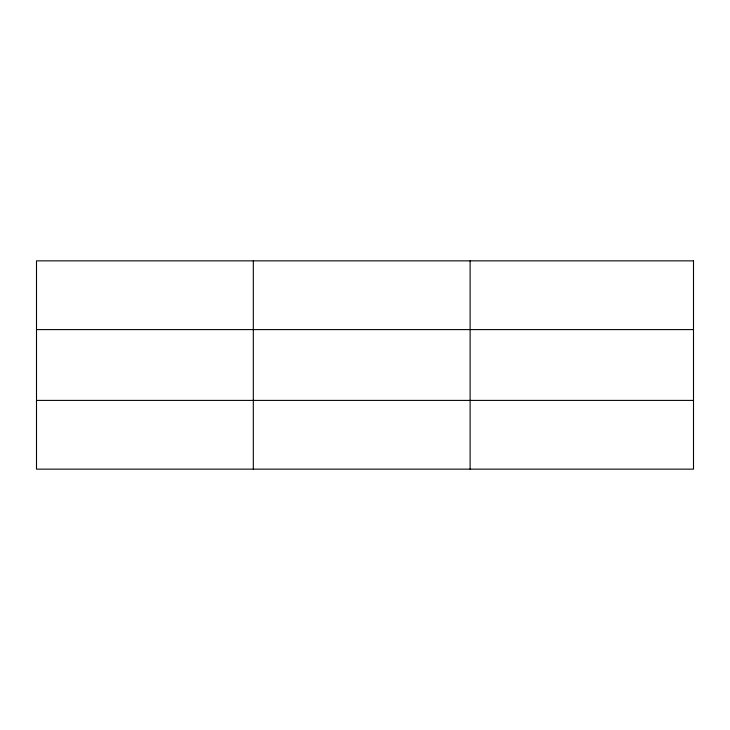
<?xml version="1.0" encoding="UTF-8"?>
<svg xmlns="http://www.w3.org/2000/svg" width="730" height="730" viewBox="0 0 730 730"><rect width="100%" height="100%" fill="white"/><g stroke="black" fill="none" stroke-linecap="round" stroke-linejoin="round"><path stroke-width="1.09" d="M253.31 469.144L253.31 260.856M470.12 469.144L470.12 260.856M36.5 329.595L693.5 329.595M36.5 400.405L693.5 400.405M693.5 260.856L693.5 469.144L36.5 469.144L36.5 260.856L693.5 260.856"/></g></svg>
